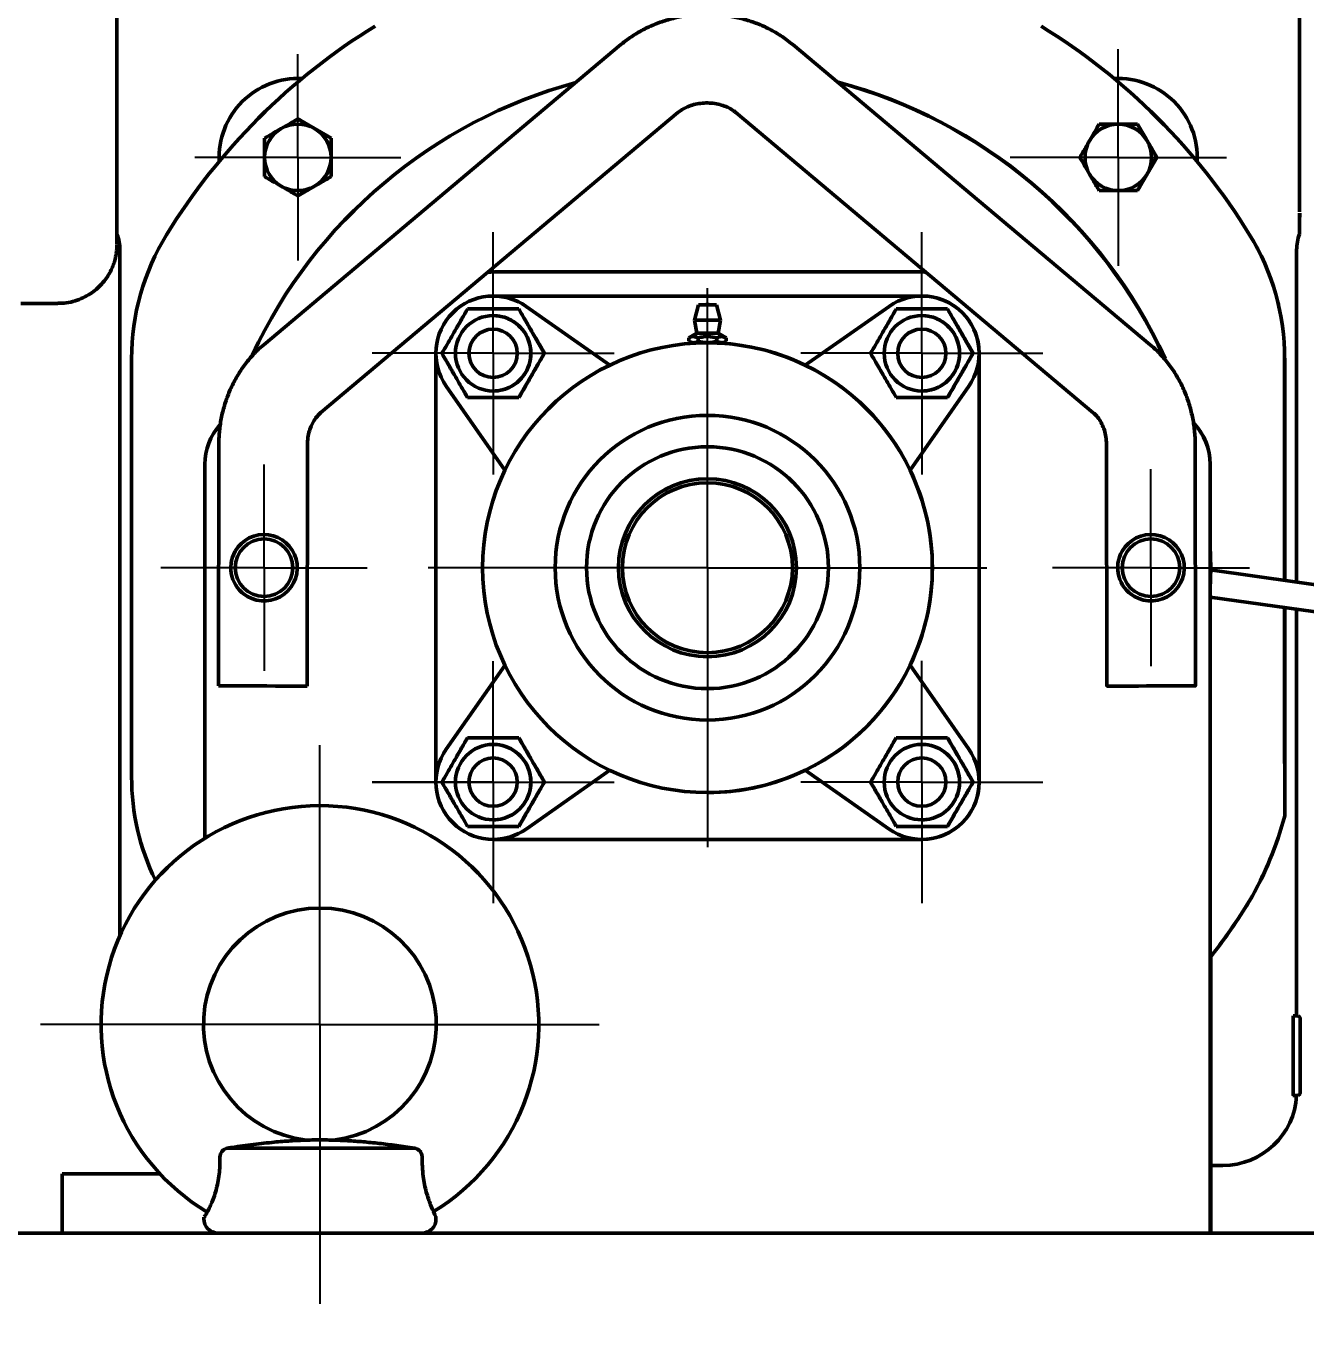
# Model space of a CAD drawing. Header units: millimetres. Extents: x 32504 to 36677, y 41990 to 42879.
# Drawn here: x 32749.3 to 32804.3, y 42713.4 to 42769.5 of the extents above; entities that cross this region are included whole.
import ezdxf

# ---------------------------------------------------------------- set-up
doc = ezdxf.new("R2010")
doc.units = ezdxf.units.MM
doc.linetypes.add('AM_ISO08W050', pattern=[18, 12, -1.5, 3, -1.5])
doc.linetypes.add('AM_ISO08W050x2', pattern=[9, 6, -0.75, 1.5, -0.75])
doc.layers.add('Duong_tam', color=4, linetype='AM_ISO08W050', lineweight=25)
doc.layers.add('Net_dam', color=7, linetype='Continuous', lineweight=50)
doc.styles.add('TCVN', font='tcvn7284-2003i.ttf')
doc.dimstyles.new('TCVN$0', dxfattribs={"dimtxt": 3.5, "dimasz": 3.5, "dimexe": 1, "dimexo": 1, "dimgap": 1.3, "dimtad": 1, "dimdsep": 46, "dimtxsty": 'TCVN', "dimcen": 0, "dimclrd": 3, "dimclre": 3, "dimclrt": 2, "dimadec": 0, "dimazin": 2, "dimtp": 0.1, "dimtm": 0.1, "dimtfac": 0.71, "dimtmove": 0, "dimatfit": 3, "dimfxl": 1, "dimtfill": 1, "dimlwd": 25, "dimlwe": 25, "dimarcsym": 1})

# ---------------------------------------------------------------- blocks, each defined once
blk = doc.blocks.new('*D38')
at = {"layer": 'Defpoints', "color": 0, "transparency": 16777216}
for p in [(32734.05, 42809.038), (32927.553, 42809.038), (32912.553, 42301.63)]:
    blk.add_point(p, dxfattribs=at)
at = {"layer": 'Net_dam', "color": 3, "linetype": 'ByBlock', "lineweight": 25, "transparency": 16777216}
for p, q in [((32735.05, 42809.038), (32928.553, 42809.038)), ((32927.553, 42305.13), (32927.553, 42805.538)), ((32913.553, 42301.63), (32928.553, 42301.63))]:
    blk.add_line(p, q, dxfattribs=at)
at = {"layer": 'Net_dam', "color": 3, "transparency": 16777216}
for points in [[(32926.969, 42805.538), (32928.136, 42805.538), (32927.553, 42809.038)], [(32926.969, 42305.13), (32928.136, 42305.13), (32927.553, 42301.63)]]:
    blk.add_solid(points, dxfattribs=at)
at = {"layer": 'Net_dam', "color": 2, "transparency": 16777216, "insert": (32924.503, 42555.334), "char_height": 3.5, "attachment_point": 5, "rotation": 90, "style": 'TCVN', "bg_fill": 3, "box_fill_scale": 1.1, "bg_fill_color": 256, "bg_fill_true_color": 13158600, "bg_fill_transparency": 0}
blk.add_mtext('2540', dxfattribs=at)

msp = doc.modelspace()

# ---------------------------------------------------------------- linework, layer by layer
at = {"layer": 'Duong_tam', "linetype": 'AM_ISO08W050x2'}
for p, q in [((32760.9756, 42763.826), (32760.9756, 42768.2553)), ((32796.2181, 42763.826), (32796.2181, 42768.4763)), ((32760.9756, 42763.826), (32765.4049, 42763.826)), ((32796.2181, 42763.826), (32800.8684, 42763.826)), ((32769.3642, 42755.4122), (32769.3642, 42760.6128)), ((32787.7808, 42755.4122), (32787.7808, 42760.6112)), ((32769.3642, 42755.4122), (32774.5648, 42755.4122)), ((32787.7808, 42755.4122), (32792.9798, 42755.4122)), ((32759.5223, 42746.2047), (32759.5223, 42750.6322)), ((32797.6222, 42746.2047), (32797.6222, 42750.4392)), ((32759.5223, 42746.2047), (32763.9498, 42746.2047)), ((32797.6222, 42746.2047), (32801.8567, 42746.2047)), ((32769.3642, 42736.9972), (32769.3642, 42742.1978)), ((32787.7781, 42736.9972), (32787.7781, 42742.1995)), ((32764.1636, 42736.9972), (32774.5648, 42736.9972)), ((32769.3642, 42736.9972), (32774.5648, 42736.9972)), ((32787.7781, 42736.9972), (32792.9804, 42736.9972))]:
    msp.add_line(p, q, dxfattribs=at)
at = {"layer": 'Duong_tam'}
for p, q in [((32778.5701, 42746.2047), (32778.5701, 42758.8634)), ((32778.5701, 42746.2047), (32791.2288, 42746.2047)), ((32761.9238, 42726.5871), (32761.9238, 42738.9871)), ((32761.9238, 42726.5871), (32761.9238, 42738.9871)), ((32761.9238, 42726.5871), (32774.3238, 42726.5871))]:
    msp.add_line(p, q, dxfattribs=at)
at = {"layer": 'Net_dam'}
for p, q in [((32753.2009, 42784.3277), (32753.2009, 42763.8114)), ((32804.0009, 42763.8114), (32804.0009, 42784.3277)), ((32804.001, 42764.0343), (32804.001, 42781.7152)), ((32792.8993, 42769.4645), (32792.9003, 42769.4645)), ((32774.852, 42768.6674), (32759.5088, 42755.7805)), ((32797.5928, 42755.7807), (32782.2411, 42768.6677)), ((32760.9761, 42765.4757), (32760.9757, 42765.4757)), ((32760.9761, 42765.4757), (32762.4049, 42764.6509)), ((32761.9593, 42752.863), (32777.3024, 42765.7499)), ((32779.7915, 42765.7496), (32795.1432, 42752.8626)), ((32797.0435, 42765.2547), (32797.8684, 42763.826)), ((32762.4049, 42764.6509), (32762.4044, 42764.6509)), ((32762.4049, 42764.6509), (32762.4049, 42763.0011)), ((32797.8684, 42763.826), (32797.0435, 42762.3972)), ((32797.8684, 42763.826), (32797.8679, 42763.826)), ((32762.4049, 42763.0011), (32760.9761, 42762.1762)), ((32762.4049, 42763.0011), (32762.4044, 42763.0011)), ((32760.9761, 42762.1762), (32760.9757, 42762.1762)), ((32804.0014, 42762.1797), (32804.0014, 42762.2087)), ((32801.8583, 42760.5066), (32801.8573, 42760.5066)), ((32753.2065, 42760.1013), (32753.2062, 42760.0966)), ((32753.3333, 42730.4033), (32753.3333, 42759.8515)), ((32803.8793, 42759.8515), (32803.8793, 42745.5895)), ((32769.4236, 42758.9047), (32787.7262, 42758.9047)), ((32787.7262, 42758.9047), (32787.7272, 42758.9047)), ((32749.0788, 42757.5553), (32750.6663, 42757.5553)), ((32769.3661, 42757.8728), (32769.3658, 42757.8728)), ((32769.3661, 42757.8728), (32787.7808, 42757.8728)), ((32770.7772, 42757.4278), (32774.3799, 42754.9052)), ((32770.7775, 42757.4278), (32770.7772, 42757.4278)), ((32770.7775, 42757.4278), (32774.3801, 42754.9053)), ((32778.0124, 42756.8392), (32778.186, 42757.4872)), ((32778.186, 42757.4872), (32778.9588, 42757.4872)), ((32779.1324, 42756.8392), (32778.9588, 42757.4872)), ((32782.7659, 42754.9046), (32786.3695, 42757.4278)), ((32787.7811, 42757.8728), (32787.7808, 42757.8728)), ((32787.7824, 42757.8728), (32787.7811, 42757.8728)), ((32803.0817, 42757.5612), (32803.0998, 42757.522)), ((32769.3646, 42757.0315), (32769.3642, 42757.0315)), ((32778.0124, 42756.8392), (32779.1324, 42756.8392)), ((32778.0124, 42756.8392), (32778.1124, 42756.2722)), ((32779.0324, 42756.2722), (32779.1324, 42756.8392)), ((32787.7796, 42757.0315), (32787.7792, 42757.0315)), ((32778.1124, 42756.2722), (32777.7641, 42756.0711)), ((32778.1124, 42756.2722), (32779.0324, 42756.2722)), ((32779.3807, 42756.0711), (32779.0324, 42756.2722)), ((32777.7641, 42756.0711), (32777.7641, 42755.9297)), ((32777.7641, 42755.9297), (32777.8724, 42755.8672)), ((32777.8724, 42755.8672), (32777.966, 42755.8672)), ((32777.966, 42755.8672), (32778.572, 42755.8672)), ((32777.9724, 42755.8672), (32777.9724, 42755.8435)), ((32778.1679, 42756.0711), (32778.1679, 42755.9297)), ((32778.5714, 42755.8621), (32778.5721, 42755.8621)), ((32778.572, 42755.8672), (32779.1784, 42755.8672)), ((32778.5727, 42755.8621), (32778.5736, 42755.8621)), ((32778.9762, 42756.0711), (32778.9762, 42755.9297)), ((32779.1724, 42755.8411), (32779.1724, 42755.8672)), ((32779.1784, 42755.8672), (32779.2724, 42755.8672)), ((32779.2724, 42755.8672), (32779.3807, 42755.9297)), ((32779.3807, 42756.0711), (32779.3807, 42755.9297)), ((32753.8325, 42737.2245), (32753.8325, 42755.185)), ((32766.9055, 42737.0363), (32766.9055, 42755.3731)), ((32771.5654, 42755.4122), (32771.5648, 42755.4122)), ((32789.9804, 42755.4122), (32789.9798, 42755.4122)), ((32790.243, 42755.4122), (32790.2418, 42755.4122)), ((32790.2418, 42755.4122), (32790.2418, 42736.9972)), ((32790.243, 42755.4122), (32790.243, 42736.9972)), ((32803.3625, 42755.185), (32803.3625, 42745.6626)), ((32803.3625, 42755.185), (32803.3634, 42755.185)), ((32803.3634, 42754.9159), (32803.3634, 42755.185)), ((32803.3649, 42755.2047), (32803.3649, 42745.6623)), ((32769.3632, 42754.1422), (32769.3642, 42754.1422)), ((32769.8723, 42750.399), (32767.3502, 42754.0009)), ((32769.3642, 42753.793), (32769.3646, 42753.793)), ((32770.1739, 42754.0099), (32770.1742, 42754.0099)), ((32789.7964, 42754.0009), (32787.2732, 42750.3973)), ((32789.7968, 42754.0009), (32787.2735, 42750.3973)), ((32787.7792, 42753.793), (32787.7796, 42753.793)), ((32788.5889, 42754.0099), (32788.5892, 42754.0099)), ((32789.7968, 42754.0009), (32789.7964, 42754.0009)), ((32757.582, 42751.5191), (32757.5661, 42741.1277)), ((32761.3761, 42741.1219), (32761.3919, 42751.5132)), ((32795.7108, 42751.5132), (32795.7266, 42741.1218)), ((32799.5366, 42741.1276), (32799.5208, 42751.519)), ((32756.9849, 42734.585), (32756.9849, 42750.6497)), ((32787.2732, 42750.3973), (32787.2735, 42750.3973)), ((32800.1649, 42750.6497), (32800.1659, 42750.6497)), ((32800.1649, 42750.6497), (32800.1649, 42717.6297)), ((32800.1659, 42721.4397), (32800.1659, 42750.6497)), ((32778.5704, 42749.856), (32778.5701, 42749.856)), ((32759.5229, 42747.6322), (32759.5223, 42747.6322)), ((32797.6229, 42747.6322), (32797.6223, 42747.6322)), ((32800.1659, 42747.1405), (32800.1861, 42746.2047)), ((32800.1659, 42747.1252), (32800.1855, 42746.2047)), ((32800.1659, 42746.5409), (32800.1674, 42746.4177)), ((32800.1659, 42746.4959), (32800.1668, 42746.4177)), ((32800.1668, 42746.4177), (32800.1659, 42745.9136)), ((32800.1674, 42746.4177), (32800.1659, 42745.8685)), ((32800.1861, 42746.2047), (32800.1659, 42745.269)), ((32800.1855, 42746.2047), (32800.1659, 42745.2842)), ((32800.1668, 42746.4177), (32800.1674, 42746.4177)), ((32800.1855, 42746.2047), (32800.1861, 42746.2047)), ((32800.1649, 42746.1148), (32863.3805, 42737.1757)), ((32759.5223, 42744.7772), (32759.5229, 42744.7772)), ((32797.6223, 42744.7772), (32797.6229, 42744.7772)), ((32800.1659, 42744.6405), (32800.1649, 42744.6375)), ((32800.1659, 42744.9459), (32860.356, 42736.4653)), ((32803.3625, 42744.4955), (32803.3625, 42737.793)), ((32803.3649, 42744.4951), (32803.3649, 42735.5478)), ((32803.8793, 42744.4226), (32803.8793, 42733.3915)), ((32767.3502, 42738.4086), (32769.8723, 42742.0105)), ((32787.2735, 42742.0121), (32787.2732, 42742.0121)), ((32787.2732, 42742.0121), (32789.7964, 42738.4086)), ((32787.2735, 42742.0121), (32789.7968, 42738.4086)), ((32778.5719, 42741.0098), (32778.5703, 42741.0098)), ((32769.3646, 42738.6165), (32769.3642, 42738.6165)), ((32769.3646, 42738.6165), (32769.3642, 42738.6165)), ((32787.7796, 42738.6165), (32787.7792, 42738.6165)), ((32789.7968, 42738.4086), (32789.7964, 42738.4086)), ((32774.3799, 42737.5043), (32770.7772, 42734.9816)), ((32774.3799, 42737.5043), (32770.7772, 42734.9816)), ((32774.3801, 42737.5042), (32770.7775, 42734.9816)), ((32774.3801, 42737.5042), (32770.7775, 42734.9816)), ((32786.3695, 42734.9816), (32782.7659, 42737.5048)), ((32803.3634, 42737.2245), (32803.3625, 42737.2245)), ((32771.5654, 42736.9972), (32771.5648, 42736.9972)), ((32771.5654, 42736.9972), (32771.5648, 42736.9972)), ((32789.9804, 42736.9972), (32789.9798, 42736.9972)), ((32790.243, 42736.9972), (32790.2418, 42736.9972)), ((32778.5714, 42736.5473), (32778.5736, 42736.5473)), ((32770.1739, 42735.5949), (32770.1742, 42735.5949)), ((32770.1739, 42735.5949), (32770.1742, 42735.5949)), ((32788.5889, 42735.5949), (32788.5892, 42735.5949)), ((32769.3642, 42735.378), (32769.3646, 42735.378)), ((32769.3642, 42735.378), (32769.3646, 42735.378)), ((32770.7775, 42734.9816), (32770.7772, 42734.9816)), ((32770.7775, 42734.9816), (32770.7772, 42734.9816)), ((32787.7792, 42735.378), (32787.7796, 42735.378)), ((32756.9849, 42734.585), (32756.9849, 42734.585)), ((32769.3658, 42734.5366), (32769.3661, 42734.5366)), ((32769.3658, 42734.5366), (32769.3661, 42734.5366)), ((32787.7808, 42734.5366), (32769.3661, 42734.5366)), ((32787.7808, 42734.5366), (32787.7811, 42734.5366)), ((32787.7824, 42734.5366), (32787.7811, 42734.5366)), ((32803.8793, 42733.3915), (32803.8793, 42726.9616)), ((32801.8573, 42731.9028), (32801.8583, 42731.9028)), ((32800.1875, 42729.4884), (32800.1875, 42721.4397)), ((32800.1875, 42729.4884), (32800.1884, 42729.4884)), ((32800.1884, 42717.6297), (32800.1884, 42729.4884)), ((32803.7319, 42726.9591), (32803.7281, 42726.9628)), ((32803.9482, 42726.9628), (32803.7319, 42726.9591)), ((32804.0276, 42726.8848), (32803.9482, 42726.9628)), ((32803.7125, 42723.5369), (32803.7281, 42723.5366)), ((32803.7281, 42723.5366), (32803.7319, 42723.5404)), ((32803.7319, 42723.5404), (32803.9482, 42723.5366)), ((32803.9482, 42723.5366), (32804.0276, 42723.6146)), ((32757.9635, 42721.2822), (32765.9765, 42721.2822)), ((32800.1659, 42721.4397), (32800.1665, 42720.1697)), ((32800.1875, 42721.4397), (32800.1659, 42721.4397)), ((32800.1875, 42721.4397), (32800.1868, 42720.1697)), ((32800.7086, 42720.5355), (32800.1884, 42720.5355)), ((32755.0552, 42720.1697), (32750.8463, 42720.1696)), ((32755.0552, 42720.1697), (32750.8463, 42720.1696)), ((32750.8463, 42720.1696), (32750.8463, 42717.6296)), ((32750.8463, 42720.1696), (32750.8463, 42717.6296)), ((32800.1868, 42720.1697), (32800.1665, 42720.1697)), ((32756.941, 42718.3184), (32756.9391, 42718.2447)), ((32766.9084, 42718.2447), (32766.9065, 42718.3211)), ((32731.5527, 42717.6297), (32893.5527, 42717.6297))]:
    msp.add_line(p, q, dxfattribs=at)
at = {"layer": 'Net_dam', "flags": 128}
for points in [[(32769.1326, 42758.888), (32769.2574, 42758.8993), (32769.4236, 42758.9047)], [(32787.7262, 42758.9047), (32787.8923, 42758.8993), (32787.9581, 42758.8941)], [(32787.958, 42758.8942), (32787.8933, 42758.8993), (32787.7272, 42758.9047)], [(32757.5661, 42741.1277), (32757.5739, 42741.1277), (32757.6439, 42741.1276), (32757.7842, 42741.1274), (32757.9892, 42741.1271), (32758.2513, 42741.1267), (32758.5602, 42741.1262), (32758.9041, 42741.1257), (32759.2698, 42741.1251), (32759.6432, 42741.1245), (32760.01, 42741.124), (32760.3561, 42741.1234), (32760.6682, 42741.123), (32760.9343, 42741.1226), (32761.1442, 42741.1222), (32761.2897, 42741.122), (32761.3654, 42741.1219), (32761.3761, 42741.1219)], [(32799.3057, 42741.1273), (32799.4509, 42741.1275), (32799.5262, 42741.1276), (32799.5286, 42741.1276), (32799.4582, 42741.1275), (32799.3176, 42741.1273), (32799.1122, 42741.127), (32798.8499, 42741.1266), (32798.5408, 42741.1261), (32798.1967, 42741.1256), (32797.831, 42741.125), (32797.4575, 42741.1245), (32797.0908, 42741.1239), (32796.7448, 42741.1234), (32796.4329, 42741.1229), (32796.1671, 42741.1225), (32795.9576, 42741.1222), (32795.8124, 42741.122), (32795.7371, 42741.1218), (32795.7346, 42741.1218), (32795.805, 42741.1219), (32795.9456, 42741.1222), (32796.151, 42741.1225), (32796.4133, 42741.1229), (32796.7224, 42741.1233), (32797.0665, 42741.1239), (32797.4323, 42741.1244), (32797.8057, 42741.125), (32798.1724, 42741.1255), (32798.5184, 42741.1261), (32798.8303, 42741.1265), (32799.0961, 42741.127), (32799.3057, 42741.1273)], [(32803.7281, 42726.9628), (32803.7279, 42726.9268), (32803.7277, 42726.8202), (32803.7276, 42726.6475), (32803.7274, 42726.416), (32803.7273, 42726.1355), (32803.7272, 42725.8176), (32803.7272, 42725.4759), (32803.7272, 42725.1247), (32803.7272, 42724.7787), (32803.7273, 42724.4525), (32803.7274, 42724.1599), (32803.7275, 42723.9132), (32803.7277, 42723.7226), (32803.7278, 42723.5963), (32803.728, 42723.5396), (32803.7281, 42723.5366)], [(32803.7315, 42726.73), (32803.7313, 42726.5138), (32803.7312, 42726.2393), (32803.7311, 42725.9194), (32803.731, 42725.5686), (32803.731, 42725.2032), (32803.731, 42724.8399), (32803.7311, 42724.4955), (32803.7312, 42724.1857), (32803.7313, 42723.9249), (32803.7315, 42723.7251), (32803.7317, 42723.5953), (32803.7319, 42723.5417), (32803.7319, 42723.5404)], [(32804.0271, 42726.6658), (32804.0273, 42726.8048), (32804.0275, 42726.8759), (32804.0277, 42726.8759), (32804.0278, 42726.8048), (32804.028, 42726.6658), (32804.0281, 42726.4649), (32804.0283, 42726.2108), (32804.0283, 42725.9148), (32804.0284, 42725.5897), (32804.0284, 42725.2497), (32804.0284, 42724.9098), (32804.0283, 42724.5847), (32804.0283, 42724.2886), (32804.0281, 42724.0346), (32804.028, 42723.8337), (32804.0278, 42723.6946), (32804.0277, 42723.6236), (32804.0275, 42723.6236), (32804.0273, 42723.6946), (32804.0271, 42723.8337), (32804.027, 42724.0346), (32804.0269, 42724.2886), (32804.0268, 42724.5847), (32804.0267, 42724.9098), (32804.0267, 42725.2497), (32804.0267, 42725.5897), (32804.0268, 42725.9148), (32804.0269, 42726.2108), (32804.027, 42726.4649), (32804.0271, 42726.6658)]]:
    msp.add_lwpolyline(points, dxfattribs=at)
at = {"layer": 'Net_dam'}
for centre, radius in [((32769.3642, 42755.4122), 1.6192), ((32787.7792, 42755.4122), 1.6192), ((32769.3631, 42755.4122), 1.0373), ((32787.7781, 42755.4122), 1.0373), ((32778.5714, 42746.2047), 9.6574), ((32778.5714, 42746.2047), 6.5432), ((32778.5703, 42746.2047), 5.1949), ((32778.5703, 42746.2047), 3.8229), ((32778.5701, 42746.2047), 3.6512), ((32759.5222, 42746.2047), 1.2344), ((32797.6222, 42746.2047), 1.2344), ((32769.3642, 42736.9972), 1.6192), ((32769.3642, 42736.9972), 1.6192), ((32787.7792, 42736.9972), 1.6192), ((32769.3631, 42736.9972), 1.0373), ((32769.3631, 42736.9972), 1.0373), ((32787.7781, 42736.9972), 1.0373)]:
    msp.add_circle(centre, radius, dxfattribs=at)
for centre, radius, start, end in [((32778.5975, 42746.2047), 27.305, 121.58634, 148.41367), ((32778.5975, 42746.2047), 27.305, 31.58633, 58.41366), ((32778.5984, 42746.2047), 27.305, 31.58633, 58.41366), ((32760.9795, 42763.826), 3.3862, 87.12045, 182.86892), ((32778.5778, 42746.2047), 21.59, 105.21383, 154.94184), ((32778.5961, 42746.2047), 21.59, 24.58202, 75.10727), ((32778.5955, 42746.2047), 21.59, 24.58602, 75.10464), ((32778.5785, 42746.2047), 21.59, 24.70538, 75.03616), ((32778.5778, 42746.2047), 21.59, 24.7095, 75.03352), ((32796.222, 42763.826), 3.3862, 357.02421, 92.96834), ((32760.9756, 42763.826), 1.4287, 60, 120), ((32796.2181, 42763.826), 1.4287, 90, 150.00001), ((32796.2181, 42763.826), 1.4287, 29.99999, 90), ((32760.9756, 42763.826), 1.4288, 120.00001, 180), ((32760.9756, 42763.826), 1.4288, 360, 59.99999), ((32796.2181, 42763.826), 1.4288, 150, 210), ((32796.2181, 42763.826), 1.4288, 330, 30), ((32760.9756, 42763.826), 1.4288, 180, 239.99999), ((32760.9756, 42763.826), 1.4288, 300.00001, 0), ((32796.2181, 42763.826), 1.4287, 209.99999, 270), ((32796.2181, 42763.826), 1.4287, 270, 330.00001), ((32760.9756, 42763.826), 1.4287, 240, 300), ((32962.8702, 42761.0718), 209.6662, 179.964239, 180.26649), ((32692.8654, 42760.4989), 60.3424, 359.622467, 0.031135), ((32763.9925, 42755.185), 10.16, 148.41367, 180), ((32793.2025, 42755.185), 10.16, 360, 31.58633), ((32793.2034, 42755.185), 10.16, 360, 31.58633), ((32769.3658, 42755.4122), 2.4606, 55, 215), ((32769.3661, 42755.4122), 2.4606, 55, 90), ((32778.5724, 42757.4088), 0.112, 90, 135.573), ((32778.5724, 42757.4088), 0.112, 44.427, 90), ((32787.7808, 42755.4122), 2.4606, 325, 125), ((32787.7824, 42755.4122), 2.4606, 360, 90), ((32769.3646, 42755.4122), 1.6193, 300, 89.99999), ((32787.7796, 42755.4122), 1.6193, 300, 89.99999), ((32778.5736, 42746.2047), 9.6574, 64.27001, 90), ((32787.7811, 42755.4122), 2.4606, 325, 0), ((32778.5733, 42746.2047), 9.6574, 25.72998, 64.27001), ((32769.3646, 42755.4122), 1.6192, 270, 300), ((32787.7796, 42755.4122), 1.6192, 270, 300), ((32759.5249, 42750.6497), 2.54, 138.2301, 180), ((32797.6249, 42750.6497), 2.54, 360, 43.6663), ((32797.6259, 42750.6497), 2.54, 360, 43.37178), ((32778.5719, 42746.2047), 5.1949, 270.00001, 89.99999), ((32778.5736, 42746.2047), 9.6574, 334.27002, 25.72998), ((32778.5704, 42746.2047), 3.6513, 270.00001, 89.99999), ((32759.5223, 42746.2047), 1.4275, 240, 150), ((32797.6223, 42746.2047), 1.4275, 240, 150), ((32759.5223, 42746.2047), 1.4275, 150, 239.99999), ((32797.6223, 42746.2047), 1.4275, 150, 239.99999), ((32778.5733, 42746.2047), 9.6574, 295.72999, 334.27002), ((32769.3658, 42736.9972), 2.4606, 145, 305), ((32769.3658, 42736.9972), 2.4606, 145, 305), ((32769.3646, 42736.9972), 1.6193, 300, 89.99999), ((32769.3646, 42736.9972), 1.6193, 300, 89.99999), ((32787.7808, 42736.9972), 2.4606, 235, 35), ((32787.7796, 42736.9972), 1.6193, 300, 89.99999), ((32787.7811, 42736.9972), 2.4606, 360, 35), ((32763.9925, 42737.2245), 10.16, 180, 205.92276), ((32763.9925, 42737.2245), 10.16, 180, 205.92276), ((32778.5736, 42746.2047), 9.6574, 270, 295.72999), ((32793.2025, 42737.2245), 10.16, 0, 2.39706956345052e-07), ((32787.7824, 42736.9972), 2.4606, 270, 0), ((32761.9238, 42726.5871), 9.4, 301.24526, 238.99935), ((32769.3646, 42736.9972), 1.6192, 270, 300), ((32769.3646, 42736.9972), 1.6192, 270, 300), ((32787.7796, 42736.9972), 1.6192, 270, 300), ((32788.8196, 42739.4262), 15.0535, 330.01461, 345.06966), ((32769.3661, 42736.9972), 2.4606, 270, 305), ((32769.3661, 42736.9972), 2.4606, 270, 305), ((32793.2025, 42737.2245), 10.16, 328.41367, 338.06451), ((32778.5975, 42746.2047), 27.305, 322.25076, 328.41367), ((32778.5984, 42746.2047), 27.305, 322.25076, 328.41367), ((32761.9238, 42726.5871), 5, 276.75655, 263.24061), ((32844.6117, 42726.7659), 40.8803, 179.72933, 180.0503), ((32757.5389, 42718.2297), 0.6, 178.5679, 270), ((32766.3086, 42718.2297), 0.6, 270, 1.4321)]:
    msp.add_arc(centre, radius, start, end, dxfattribs=at)
for centre, major_axis, ratio, start_param, end_param in [((32753.1888, 42761.6268), (-0.0132, 2.6941), 0.0049296, 4.5542505, 4.6944011), ((32803.9888, 42761.6268), (-0.0132, 2.6941), 0.0049296, 4.2952896, 4.6402936), ((32804.0238, 42761.6268), (0.0132, 2.6941), 0.0049296, 1.6428918, 1.9878958), ((32753.1888, 42761.6268), (-0.0132, 2.6941), 0.0049296, 4.2952896, 4.5542505), ((32751.4257, 42759.8462), (1.3507, 1.3508), 0.9972647, 5.4991324, 5.8660859), ((32805.7869, 42759.8462), (-1.3507, 1.3508), 0.9972647, 0.4170994, 0.7840529), ((32800.6999, 42723.7148), (-2.2512, 2.2513), 0.9972647, 2.3575883, 3.8726995)]:
    msp.add_ellipse(centre, major_axis=major_axis, ratio=ratio, start_param=start_param, end_param=end_param, dxfattribs=at)
for points, knots in [([(32782.2411, 42768.6677), (32782.1477, 42768.7429), (32781.9087, 42768.9353), (32781.4891, 42769.2054), (32780.9808, 42769.4665), (32780.4423, 42769.6764), (32779.8804, 42769.8334), (32779.3015, 42769.935), (32778.7124, 42769.9799), (32778.1201, 42769.9672), (32777.5316, 42769.8967), (32776.9541, 42769.7688), (32776.3945, 42769.5846), (32775.8597, 42769.3457), (32775.3682, 42769.0608), (32775.04, 42768.8234), (32774.8774, 42768.6885), (32774.852, 42768.6674)], [0, 0, 0, 0, 0.0458767, 0.1174086, 0.1891948, 0.2613596, 0.3338333, 0.4065543, 0.4794733, 0.5525531, 0.6257627, 0.6990662, 0.7724242, 0.8457795, 0.9190522, 0.9873206, 1, 1, 1, 1]), ([(32777.3024, 42765.7499), (32777.3275, 42765.7702), (32777.4117, 42765.8379), (32777.5874, 42765.9458), (32777.8427, 42766.0547), (32778.1267, 42766.1298), (32778.4272, 42766.1663), (32778.7321, 42766.1617), (32779.0286, 42766.1168), (32779.3044, 42766.0351), (32779.5482, 42765.9228), (32779.7031, 42765.8217), (32779.7757, 42765.7625), (32779.7915, 42765.7496)], [0, 0, 0, 0, 0.0451823, 0.1511793, 0.2551852, 0.3579528, 0.4601958, 0.5622022, 0.6640923, 0.7659834, 0.8681782, 0.971312, 1, 1, 1, 1]), ([(32760.2612, 42765.0633), (32760.3908, 42765.1381), (32760.6329, 42765.2779), (32760.8669, 42765.413), (32760.9757, 42765.4757)], [0, 0, 0, 0, 0.5352511, 1, 1, 1, 1]), ([(32760.9757, 42765.4757), (32761.1122, 42765.3969), (32761.3468, 42765.2614), (32761.5888, 42765.1217), (32761.69, 42765.0633)], [0, 0, 0, 0, 0.58195238, 1, 1, 1, 1]), ([(32794.9808, 42764.5403), (32795.0556, 42764.6699), (32795.1953, 42764.912), (32795.3305, 42765.146), (32795.3933, 42765.2547)], [0, 0, 0, 0, 0.5352511, 1, 1, 1, 1]), ([(32795.3933, 42765.2547), (32795.5509, 42765.2547), (32795.8218, 42765.2547), (32796.1013, 42765.2547), (32796.2181, 42765.2547)], [0, 0, 0, 0, 0.5819524, 1, 1, 1, 1]), ([(32796.2181, 42765.2547), (32796.3677, 42765.2547), (32796.6472, 42765.2547), (32796.9175, 42765.2547), (32797.043, 42765.2547)], [0, 0, 0, 0, 0.5352511, 1, 1, 1, 1]), ([(32797.043, 42765.2547), (32797.1219, 42765.1182), (32797.2573, 42764.8835), (32797.397, 42764.6415), (32797.4554, 42764.5403)], [0, 0, 0, 0, 0.5819524, 1, 1, 1, 1]), ([(32759.5469, 42764.6509), (32759.6834, 42764.7297), (32759.918, 42764.8652), (32760.16, 42765.0049), (32760.2612, 42765.0633)], [0, 0, 0, 0, 0.5819524, 1, 1, 1, 1]), ([(32761.69, 42765.0633), (32761.8195, 42764.9885), (32762.0616, 42764.8487), (32762.2956, 42764.7136), (32762.4044, 42764.6509)], [0, 0, 0, 0, 0.5352511, 1, 1, 1, 1]), ([(32759.5468, 42763.826), (32759.5468, 42763.9756), (32759.5469, 42764.2551), (32759.5469, 42764.5253), (32759.5469, 42764.6509)], [0, 0, 0, 0, 0.5352511, 1, 1, 1, 1]), ([(32762.4044, 42764.6509), (32762.4044, 42764.4932), (32762.4044, 42764.2223), (32762.4043, 42763.9428), (32762.4043, 42763.826)], [0, 0, 0, 0, 0.5819524, 1, 1, 1, 1]), ([(32794.5684, 42763.826), (32794.6472, 42763.9625), (32794.7826, 42764.1971), (32794.9223, 42764.4392), (32794.9808, 42764.5403)], [0, 0, 0, 0, 0.5819524, 1, 1, 1, 1]), ([(32797.4554, 42764.5403), (32797.5302, 42764.4108), (32797.67, 42764.1687), (32797.8051, 42763.9347), (32797.8679, 42763.826)], [0, 0, 0, 0, 0.5352511, 1, 1, 1, 1]), ([(32753.2009, 42763.8114), (32753.2009, 42763.6148), (32753.2009, 42763.2214), (32753.201, 42762.8924), (32753.2011, 42762.7279)], [0, 0, 0, 0, 0.4997315, 1, 1, 1, 1]), ([(32759.5469, 42763.0011), (32759.5469, 42763.1587), (32759.5469, 42763.4297), (32759.5468, 42763.7091), (32759.5468, 42763.826)], [0, 0, 0, 0, 0.5819524, 1, 1, 1, 1]), ([(32762.4043, 42763.826), (32762.4043, 42763.6764), (32762.4044, 42763.3968), (32762.4044, 42763.1267), (32762.4044, 42763.0011)], [0, 0, 0, 0, 0.5352511, 1, 1, 1, 1]), ([(32794.9808, 42763.1116), (32794.906, 42763.2412), (32794.7662, 42763.4832), (32794.6311, 42763.7172), (32794.5684, 42763.826)], [0, 0, 0, 0, 0.5352511, 1, 1, 1, 1]), ([(32797.8679, 42763.826), (32797.7891, 42763.6894), (32797.6536, 42763.4548), (32797.5138, 42763.2128), (32797.4554, 42763.1116)], [0, 0, 0, 0, 0.58195238, 1, 1, 1, 1]), ([(32804.0011, 42762.7279), (32804.001, 42762.8925), (32804.0009, 42763.2215), (32804.0009, 42763.6149), (32804.0009, 42763.8114)], [0, 0, 0, 0, 0.5005319, 1, 1, 1, 1]), ([(32804.0014, 42762.1797), (32804.0014, 42762.3072), (32804.0013, 42762.5625), (32804.0011, 42763.0235), (32804.0011, 42763.518), (32804.0011, 42763.862), (32804.001, 42764.0343)], [0, 0, 0, 0, 0.2498036, 0.4999743, 0.7495635, 1, 1, 1, 1]), ([(32760.2612, 42762.5886), (32760.1317, 42762.6634), (32759.8896, 42762.8032), (32759.6556, 42762.9383), (32759.5469, 42763.0011)], [0, 0, 0, 0, 0.5352511, 1, 1, 1, 1]), ([(32762.4044, 42763.0011), (32762.2678, 42762.9222), (32762.0332, 42762.7868), (32761.7911, 42762.647), (32761.69, 42762.5886)], [0, 0, 0, 0, 0.5819524, 1, 1, 1, 1]), ([(32795.3933, 42762.3972), (32795.3144, 42762.5338), (32795.1789, 42762.7684), (32795.0392, 42763.0104), (32794.9808, 42763.1116)], [0, 0, 0, 0, 0.5819524, 1, 1, 1, 1]), ([(32797.4554, 42763.1116), (32797.3806, 42762.982), (32797.2409, 42762.74), (32797.1058, 42762.506), (32797.043, 42762.3972)], [0, 0, 0, 0, 0.5352511, 1, 1, 1, 1]), ([(32753.2011, 42762.7279), (32753.2011, 42762.625), (32753.2012, 42762.4189), (32753.2014, 42762.2788), (32753.2014, 42762.2087)], [0, 0, 0, 0, 0.4993747, 1, 1, 1, 1]), ([(32760.9757, 42762.1762), (32760.8391, 42762.255), (32760.6044, 42762.3905), (32760.3624, 42762.5302), (32760.2612, 42762.5886)], [0, 0, 0, 0, 0.5819524, 1, 1, 1, 1]), ([(32761.69, 42762.5886), (32761.5604, 42762.5138), (32761.3183, 42762.3741), (32761.0844, 42762.239), (32760.9757, 42762.1762)], [0, 0, 0, 0, 0.5352511, 1, 1, 1, 1]), ([(32804.0014, 42762.2087), (32804.0014, 42762.2798), (32804.0012, 42762.4198), (32804.0011, 42762.6262), (32804.0011, 42762.7279)], [0, 0, 0, 0, 0.5076326, 1, 1, 1, 1]), ([(32753.2014, 42762.2087), (32753.2015, 42762.1346), (32753.2016, 42761.9893), (32753.2019, 42761.7988), (32753.2021, 42761.6519), (32753.2022, 42761.6059), (32753.2023, 42761.5842)], [0, 0, 0, 0, 0.2687222, 0.5265621, 0.7768084, 1, 1, 1, 1]), ([(32796.2181, 42762.3972), (32796.0685, 42762.3972), (32795.789, 42762.3972), (32795.5188, 42762.3972), (32795.3933, 42762.3972)], [0, 0, 0, 0, 0.5352511, 1, 1, 1, 1]), ([(32797.043, 42762.3972), (32796.8854, 42762.3972), (32796.6144, 42762.3972), (32796.3349, 42762.3972), (32796.2181, 42762.3972)], [0, 0, 0, 0, 0.5819524, 1, 1, 1, 1]), ([(32804.0014, 42762.1797), (32804.0015, 42762.0681), (32804.0016, 42761.8449), (32804.0019, 42761.6086), (32804.002, 42761.5249), (32804.0021, 42761.4835)], [0, 0, 0, 0, 0.3351256, 0.6706706, 1, 1, 1, 1]), ([(32753.2023, 42761.5842), (32753.2023, 42761.5831), (32753.2023, 42761.5812), (32753.2023, 42761.5793), (32753.2023, 42761.5784)], [0, 0, 0, 0, 0.5600009, 1, 1, 1, 1]), ([(32750.6662, 42757.5627), (32750.7552, 42757.5625), (32750.9736, 42757.5619), (32751.3107, 42757.6301), (32751.6628, 42757.7492), (32751.9795, 42757.912), (32752.2585, 42758.107), (32752.4983, 42758.3264), (32752.6985, 42758.5618), (32752.8601, 42758.8047), (32752.9849, 42759.0471), (32753.076, 42759.2805), (32753.1377, 42759.4964), (32753.1749, 42759.6847), (32753.1936, 42759.8317), (32753.2016, 42759.935), (32753.2043, 42759.9925), (32753.2054, 42760.0241), (32753.206, 42760.0487), (32753.2061, 42760.0579), (32753.2062, 42760.0638)], [0, 0, 0, 0, 0.0644175, 0.1581889, 0.2477279, 0.3334462, 0.4155153, 0.4939364, 0.568565, 0.6391103, 0.7051166, 0.7659268, 0.8206196, 0.8678441, 0.9050173, 0.9287429, 0.9445063, 0.9562222, 0.9718942, 1, 1, 1, 1]), ([(32767.1654, 42755.4122), (32767.2364, 42755.5352), (32767.3633, 42755.7552), (32767.5748, 42756.1216), (32767.766, 42756.453), (32767.9384, 42756.7514), (32768.1044, 42757.0388), (32768.2082, 42757.2184), (32768.2653, 42757.3172)], [0, 0, 0, 0, 0.2203566, 0.3942128, 0.54923, 0.6761358, 0.8218771, 1, 1, 1, 1]), ([(32768.2653, 42757.3172), (32768.4072, 42757.3172), (32768.6612, 42757.3172), (32769.0842, 42757.3172), (32769.4668, 42757.3172), (32769.8114, 42757.3172), (32770.1434, 42757.3172), (32770.3509, 42757.3172), (32770.465, 42757.3172)], [0, 0, 0, 0, 0.22035663, 0.39421284, 0.54923001, 0.67613579, 0.82187714, 1, 1, 1, 1]), ([(32770.465, 42757.3172), (32770.5359, 42757.1942), (32770.6629, 42756.9742), (32770.8743, 42756.6078), (32771.0656, 42756.2765), (32771.2379, 42755.9781), (32771.404, 42755.6906), (32771.5078, 42755.511), (32771.5648, 42755.4122)], [0, 0, 0, 0, 0.2203566, 0.3942128, 0.54923, 0.6761358, 0.8218771, 1, 1, 1, 1]), ([(32771.0156, 42756.3647), (32770.9159, 42756.5375), (32770.7295, 42756.8602), (32770.5493, 42757.1722), (32770.4656, 42757.3172)], [0, 0, 0, 0, 0.5352511, 1, 1, 1, 1]), ([(32785.5804, 42755.4122), (32785.6514, 42755.5352), (32785.7783, 42755.7552), (32785.9898, 42756.1216), (32786.181, 42756.453), (32786.3534, 42756.7514), (32786.5194, 42757.0388), (32786.6232, 42757.2184), (32786.6803, 42757.3172)], [0, 0, 0, 0, 0.2203566, 0.3942128, 0.54923, 0.6761358, 0.8218771, 1, 1, 1, 1]), ([(32786.6803, 42757.3172), (32786.8222, 42757.3172), (32787.0762, 42757.3172), (32787.4992, 42757.3172), (32787.8818, 42757.3172), (32788.2264, 42757.3172), (32788.5584, 42757.3172), (32788.7659, 42757.3172), (32788.88, 42757.3172)], [0, 0, 0, 0, 0.2203566, 0.3942128, 0.54923, 0.6761358, 0.8218771, 1, 1, 1, 1]), ([(32788.88, 42757.3172), (32788.9509, 42757.1942), (32789.0779, 42756.9742), (32789.2893, 42756.6078), (32789.4806, 42756.2765), (32789.6529, 42755.9781), (32789.819, 42755.6906), (32789.9228, 42755.511), (32789.9798, 42755.4122)], [0, 0, 0, 0, 0.2203566, 0.3942128, 0.54923, 0.6761358, 0.8218771, 1, 1, 1, 1]), ([(32789.4306, 42756.3647), (32789.3309, 42756.5375), (32789.1445, 42756.8602), (32788.9643, 42757.1722), (32788.8806, 42757.3172)], [0, 0, 0, 0, 0.5352511, 1, 1, 1, 1]), ([(32771.5654, 42755.4122), (32771.4604, 42755.5943), (32771.2798, 42755.9071), (32771.0935, 42756.2298), (32771.0156, 42756.3647)], [0, 0, 0, 0, 0.5819524, 1, 1, 1, 1]), ([(32789.9804, 42755.4122), (32789.8754, 42755.5943), (32789.6948, 42755.9071), (32789.5085, 42756.2298), (32789.4306, 42756.3647)], [0, 0, 0, 0, 0.5819524, 1, 1, 1, 1]), ([(32759.5088, 42755.7805), (32759.4172, 42755.7), (32759.1858, 42755.497), (32758.8496, 42755.1294), (32758.5116, 42754.6752), (32758.2209, 42754.1826), (32757.9805, 42753.6579), (32757.7933, 42753.1068), (32757.6628, 42752.5359), (32757.5932, 42752.0036), (32757.5853, 42751.6633), (32757.582, 42751.5191)], [0, 0, 0, 0, 0.0772591, 0.1950358, 0.3131805, 0.4319083, 0.551168, 0.6708932, 0.7910126, 0.9114574, 1, 1, 1, 1]), ([(32777.7641, 42756.0711), (32777.8033, 42756.0909), (32777.8768, 42756.128), (32778.0143, 42756.143), (32778.1085, 42756.099), (32778.1679, 42756.0711)], [0, 0, 0, 0, 0.2956528, 0.5552834, 1, 1, 1, 1]), ([(32777.966, 42755.8672), (32777.9294, 42755.8709), (32777.861, 42755.8778), (32777.7948, 42755.9133), (32777.7641, 42755.9297)], [0, 0, 0, 0, 0.5352511, 1, 1, 1, 1]), ([(32778.1679, 42755.9297), (32778.1293, 42755.9095), (32778.063, 42755.8749), (32777.9946, 42755.8695), (32777.966, 42755.8672)], [0, 0, 0, 0, 0.5819524, 1, 1, 1, 1]), ([(32778.1679, 42756.0711), (32778.2463, 42756.0909), (32778.3935, 42756.128), (32778.6688, 42756.143), (32778.8572, 42756.099), (32778.9762, 42756.0711)], [0, 0, 0, 0, 0.29565284, 0.55528342, 1, 1, 1, 1]), ([(32778.572, 42755.8672), (32778.4987, 42755.8709), (32778.3618, 42755.8778), (32778.2294, 42755.9133), (32778.1679, 42755.9297)], [0, 0, 0, 0, 0.5352511, 1, 1, 1, 1]), ([(32778.9762, 42755.9297), (32778.8989, 42755.9095), (32778.7662, 42755.8749), (32778.6293, 42755.8695), (32778.572, 42755.8672)], [0, 0, 0, 0, 0.5819524, 1, 1, 1, 1]), ([(32778.5721, 42755.8621), (32778.64, 42755.8616), (32778.75, 42755.8607), (32778.8923, 42755.8569), (32779.0006, 42755.8528), (32779.0852, 42755.8488), (32779.1552, 42755.8449), (32779.1658, 42755.844), (32779.1724, 42755.8435)], [0, 0, 0, 0, 0.21555603, 0.34927218, 0.49999944, 0.65084161, 0.78459613, 1, 1, 1, 1]), ([(32778.9762, 42756.0711), (32779.0154, 42756.0909), (32779.0891, 42756.128), (32779.2269, 42756.143), (32779.3212, 42756.099), (32779.3807, 42756.0711)], [0, 0, 0, 0, 0.2956528, 0.5552834, 1, 1, 1, 1]), ([(32779.1784, 42755.8672), (32779.1418, 42755.8709), (32779.0732, 42755.8778), (32779.007, 42755.9133), (32778.9762, 42755.9297)], [0, 0, 0, 0, 0.5352511, 1, 1, 1, 1]), ([(32779.3807, 42755.9297), (32779.342, 42755.9095), (32779.2756, 42755.8749), (32779.2071, 42755.8695), (32779.1784, 42755.8672)], [0, 0, 0, 0, 0.5819524, 1, 1, 1, 1]), ([(32799.5208, 42751.519), (32799.5183, 42751.6406), (32799.512, 42751.9591), (32799.451, 42752.472), (32799.3256, 42753.0491), (32799.1417, 42753.6086), (32798.9021, 42754.1435), (32798.6096, 42754.6474), (32798.2668, 42755.1128), (32797.924, 42755.4899), (32797.6871, 42755.698), (32797.5928, 42755.7807)], [0, 0, 0, 0, 0.0746594, 0.1955695, 0.3166261, 0.4377213, 0.5587711, 0.6796735, 0.8003104, 0.9205555, 1, 1, 1, 1]), ([(32768.2653, 42753.5072), (32768.1942, 42753.6302), (32768.0671, 42753.8502), (32767.8554, 42754.2166), (32767.6641, 42754.548), (32767.4919, 42754.8464), (32767.326, 42755.1338), (32767.2224, 42755.3134), (32767.1654, 42755.4122)], [0, 0, 0, 0, 0.2203566, 0.3942128, 0.54923, 0.6761358, 0.8218771, 1, 1, 1, 1]), ([(32771.5648, 42755.4122), (32771.4938, 42755.2892), (32771.3667, 42755.0692), (32771.155, 42754.7028), (32770.9637, 42754.3715), (32770.7915, 42754.0731), (32770.6256, 42753.7856), (32770.522, 42753.606), (32770.465, 42753.5072)], [0, 0, 0, 0, 0.2203566, 0.3942128, 0.54923, 0.6761358, 0.8218771, 1, 1, 1, 1]), ([(32771.0156, 42754.4597), (32771.1153, 42754.6325), (32771.3017, 42754.9552), (32771.4818, 42755.2672), (32771.5654, 42755.4122)], [0, 0, 0, 0, 0.5352511, 1, 1, 1, 1]), ([(32786.6803, 42753.5072), (32786.6092, 42753.6302), (32786.4821, 42753.8502), (32786.2704, 42754.2166), (32786.0791, 42754.548), (32785.9069, 42754.8464), (32785.741, 42755.1338), (32785.6374, 42755.3134), (32785.5804, 42755.4122)], [0, 0, 0, 0, 0.2203566, 0.3942128, 0.54923, 0.6761358, 0.8218771, 1, 1, 1, 1]), ([(32789.9798, 42755.4122), (32789.9088, 42755.2892), (32789.7816, 42755.0692), (32789.57, 42754.7028), (32789.3787, 42754.3715), (32789.2065, 42754.0731), (32789.0406, 42753.7856), (32788.937, 42753.606), (32788.88, 42753.5072)], [0, 0, 0, 0, 0.22035663, 0.39421284, 0.54923001, 0.67613579, 0.82187714, 1, 1, 1, 1]), ([(32789.4306, 42754.4597), (32789.5303, 42754.6325), (32789.7167, 42754.9552), (32789.8967, 42755.2672), (32789.9804, 42755.4122)], [0, 0, 0, 0, 0.53525105, 1, 1, 1, 1]), ([(32803.3634, 42754.9159), (32803.3637, 42754.9702), (32803.3642, 42755.0673), (32803.3647, 42755.1627), (32803.3649, 42755.2047)], [0, 0, 0, 0, 0.56000042, 1, 1, 1, 1]), ([(32770.4656, 42753.5072), (32770.5707, 42753.6893), (32770.7514, 42754.0021), (32770.9377, 42754.3248), (32771.0156, 42754.4597)], [0, 0, 0, 0, 0.58195238, 1, 1, 1, 1]), ([(32788.8806, 42753.5072), (32788.9857, 42753.6893), (32789.1664, 42754.0021), (32789.3527, 42754.3248), (32789.4306, 42754.4597)], [0, 0, 0, 0, 0.5819524, 1, 1, 1, 1]), ([(32770.465, 42753.5072), (32770.3229, 42753.5072), (32770.0688, 42753.5072), (32769.6456, 42753.5072), (32769.263, 42753.5072), (32768.9184, 42753.5072), (32768.5866, 42753.5072), (32768.3793, 42753.5072), (32768.2653, 42753.5072)], [0, 0, 0, 0, 0.2203566, 0.3942128, 0.54923, 0.6761358, 0.8218771, 1, 1, 1, 1]), ([(32788.88, 42753.5072), (32788.7379, 42753.5072), (32788.4838, 42753.5072), (32788.0606, 42753.5072), (32787.678, 42753.5072), (32787.3334, 42753.5072), (32787.0016, 42753.5072), (32786.7943, 42753.5072), (32786.6803, 42753.5072)], [0, 0, 0, 0, 0.2203566, 0.3942128, 0.54923, 0.6761358, 0.8218771, 1, 1, 1, 1]), ([(32761.3919, 42751.5132), (32761.3928, 42751.5561), (32761.3957, 42751.699), (32761.4301, 42751.9395), (32761.5114, 42752.2184), (32761.6285, 42752.4686), (32761.7718, 42752.6798), (32761.8869, 42752.801), (32761.9499, 42752.855), (32761.9593, 42752.863)], [0, 0, 0, 0, 0.0755645, 0.2522687, 0.4293913, 0.6074501, 0.787714, 0.9683824, 1, 1, 1, 1]), ([(32795.1432, 42752.8626), (32795.1658, 42752.8427), (32795.2462, 42752.7722), (32795.3782, 42752.6186), (32795.5204, 42752.3826), (32795.627, 42752.1133), (32795.697, 42751.8201), (32795.7062, 42751.6159), (32795.7108, 42751.5132)], [0, 0, 0, 0, 0.0763837, 0.2708948, 0.4580231, 0.6398585, 0.8189579, 1, 1, 1, 1]), ([(32767.1654, 42736.9972), (32767.2364, 42737.1202), (32767.3633, 42737.3402), (32767.5748, 42737.7066), (32767.766, 42738.038), (32767.9384, 42738.3364), (32768.1044, 42738.6238), (32768.2082, 42738.8034), (32768.2653, 42738.9022)], [0, 0, 0, 0, 0.2203566, 0.3942128, 0.54923, 0.6761358, 0.8218771, 1, 1, 1, 1]), ([(32767.1654, 42736.9972), (32767.2364, 42737.1202), (32767.3633, 42737.3402), (32767.5748, 42737.7066), (32767.766, 42738.038), (32767.9384, 42738.3364), (32768.1044, 42738.6238), (32768.2082, 42738.8034), (32768.2653, 42738.9022)], [0, 0, 0, 0, 0.2203566, 0.3942128, 0.54923, 0.6761358, 0.8218771, 1, 1, 1, 1]), ([(32768.2653, 42738.9022), (32768.4072, 42738.9022), (32768.6612, 42738.9022), (32769.0842, 42738.9022), (32769.4668, 42738.9022), (32769.8114, 42738.9022), (32770.1434, 42738.9022), (32770.3509, 42738.9022), (32770.465, 42738.9022)], [0, 0, 0, 0, 0.22035663, 0.39421284, 0.54923001, 0.67613579, 0.82187714, 1, 1, 1, 1]), ([(32768.2653, 42738.9022), (32768.4072, 42738.9022), (32768.6612, 42738.9022), (32769.0842, 42738.9022), (32769.4668, 42738.9022), (32769.8114, 42738.9022), (32770.1434, 42738.9022), (32770.3509, 42738.9022), (32770.465, 42738.9022)], [0, 0, 0, 0, 0.22035663, 0.39421284, 0.54923001, 0.67613579, 0.82187714, 1, 1, 1, 1]), ([(32770.465, 42738.9022), (32770.5359, 42738.7792), (32770.6629, 42738.5592), (32770.8743, 42738.1928), (32771.0656, 42737.8615), (32771.2379, 42737.5631), (32771.404, 42737.2756), (32771.5078, 42737.096), (32771.5648, 42736.9972)], [0, 0, 0, 0, 0.2203566, 0.3942128, 0.54923, 0.6761358, 0.8218771, 1, 1, 1, 1]), ([(32770.465, 42738.9022), (32770.5359, 42738.7792), (32770.6629, 42738.5592), (32770.8743, 42738.1928), (32771.0656, 42737.8615), (32771.2379, 42737.5631), (32771.404, 42737.2756), (32771.5078, 42737.096), (32771.5648, 42736.9972)], [0, 0, 0, 0, 0.2203566, 0.3942128, 0.54923, 0.6761358, 0.8218771, 1, 1, 1, 1]), ([(32771.0156, 42737.9497), (32770.9159, 42738.1225), (32770.7295, 42738.4452), (32770.5493, 42738.7572), (32770.4656, 42738.9022)], [0, 0, 0, 0, 0.5352511, 1, 1, 1, 1]), ([(32771.0156, 42737.9497), (32770.9159, 42738.1225), (32770.7295, 42738.4452), (32770.5493, 42738.7572), (32770.4656, 42738.9022)], [0, 0, 0, 0, 0.5352511, 1, 1, 1, 1]), ([(32785.5804, 42736.9972), (32785.6514, 42737.1202), (32785.7783, 42737.3402), (32785.9898, 42737.7066), (32786.181, 42738.038), (32786.3534, 42738.3364), (32786.5194, 42738.6238), (32786.6232, 42738.8034), (32786.6803, 42738.9022)], [0, 0, 0, 0, 0.2203566, 0.3942128, 0.54923, 0.6761358, 0.8218771, 1, 1, 1, 1]), ([(32786.6803, 42738.9022), (32786.8222, 42738.9022), (32787.0762, 42738.9022), (32787.4992, 42738.9022), (32787.8818, 42738.9022), (32788.2264, 42738.9022), (32788.5584, 42738.9022), (32788.7659, 42738.9022), (32788.88, 42738.9022)], [0, 0, 0, 0, 0.2203566, 0.3942128, 0.54923, 0.6761358, 0.8218771, 1, 1, 1, 1]), ([(32788.88, 42738.9022), (32788.9509, 42738.7792), (32789.0779, 42738.5592), (32789.2893, 42738.1928), (32789.4806, 42737.8615), (32789.6529, 42737.5631), (32789.819, 42737.2756), (32789.9228, 42737.096), (32789.9798, 42736.9972)], [0, 0, 0, 0, 0.2203566, 0.3942128, 0.54923, 0.6761358, 0.8218771, 1, 1, 1, 1]), ([(32789.4306, 42737.9497), (32789.3309, 42738.1225), (32789.1445, 42738.4452), (32788.9643, 42738.7572), (32788.8806, 42738.9022)], [0, 0, 0, 0, 0.5352511, 1, 1, 1, 1]), ([(32771.5654, 42736.9972), (32771.4604, 42737.1793), (32771.2798, 42737.4921), (32771.0935, 42737.8148), (32771.0156, 42737.9497)], [0, 0, 0, 0, 0.5819524, 1, 1, 1, 1]), ([(32771.5654, 42736.9972), (32771.4604, 42737.1793), (32771.2798, 42737.4921), (32771.0935, 42737.8148), (32771.0156, 42737.9497)], [0, 0, 0, 0, 0.5819524, 1, 1, 1, 1]), ([(32789.9804, 42736.9972), (32789.8754, 42737.1793), (32789.6948, 42737.4921), (32789.5085, 42737.8148), (32789.4306, 42737.9497)], [0, 0, 0, 0, 0.5819524, 1, 1, 1, 1]), ([(32768.2653, 42735.0922), (32768.1942, 42735.2152), (32768.0671, 42735.4352), (32767.8554, 42735.8016), (32767.6641, 42736.133), (32767.4919, 42736.4314), (32767.326, 42736.7188), (32767.2224, 42736.8984), (32767.1654, 42736.9972)], [0, 0, 0, 0, 0.2203566, 0.3942128, 0.54923, 0.6761358, 0.8218771, 1, 1, 1, 1]), ([(32768.2653, 42735.0922), (32768.1942, 42735.2152), (32768.0671, 42735.4352), (32767.8554, 42735.8016), (32767.6641, 42736.133), (32767.4919, 42736.4314), (32767.326, 42736.7188), (32767.2224, 42736.8984), (32767.1654, 42736.9972)], [0, 0, 0, 0, 0.2203566, 0.3942128, 0.54923, 0.6761358, 0.8218771, 1, 1, 1, 1]), ([(32771.5648, 42736.9972), (32771.4938, 42736.8742), (32771.3667, 42736.6542), (32771.155, 42736.2878), (32770.9637, 42735.9565), (32770.7915, 42735.6581), (32770.6256, 42735.3706), (32770.522, 42735.191), (32770.465, 42735.0922)], [0, 0, 0, 0, 0.2203566, 0.3942128, 0.54923, 0.6761358, 0.8218771, 1, 1, 1, 1]), ([(32771.5648, 42736.9972), (32771.4938, 42736.8742), (32771.3667, 42736.6542), (32771.155, 42736.2878), (32770.9637, 42735.9565), (32770.7915, 42735.6581), (32770.6256, 42735.3706), (32770.522, 42735.191), (32770.465, 42735.0922)], [0, 0, 0, 0, 0.2203566, 0.3942128, 0.54923, 0.6761358, 0.8218771, 1, 1, 1, 1]), ([(32771.0156, 42736.0447), (32771.1153, 42736.2175), (32771.3017, 42736.5402), (32771.4818, 42736.8522), (32771.5654, 42736.9972)], [0, 0, 0, 0, 0.5352511, 1, 1, 1, 1]), ([(32771.0156, 42736.0447), (32771.1153, 42736.2175), (32771.3017, 42736.5402), (32771.4818, 42736.8522), (32771.5654, 42736.9972)], [0, 0, 0, 0, 0.5352511, 1, 1, 1, 1]), ([(32786.6803, 42735.0922), (32786.6092, 42735.2152), (32786.4821, 42735.4352), (32786.2704, 42735.8016), (32786.0791, 42736.133), (32785.9069, 42736.4314), (32785.741, 42736.7188), (32785.6374, 42736.8984), (32785.5804, 42736.9972)], [0, 0, 0, 0, 0.2203566, 0.3942128, 0.54923, 0.6761358, 0.8218771, 1, 1, 1, 1]), ([(32789.9798, 42736.9972), (32789.9088, 42736.8742), (32789.7816, 42736.6542), (32789.57, 42736.2878), (32789.3787, 42735.9565), (32789.2065, 42735.6581), (32789.0406, 42735.3706), (32788.937, 42735.191), (32788.88, 42735.0922)], [0, 0, 0, 0, 0.22035663, 0.39421284, 0.54923001, 0.67613579, 0.82187714, 1, 1, 1, 1]), ([(32789.4306, 42736.0447), (32789.5303, 42736.2175), (32789.7167, 42736.5402), (32789.8967, 42736.8522), (32789.9804, 42736.9972)], [0, 0, 0, 0, 0.5352511, 1, 1, 1, 1]), ([(32770.4656, 42735.0922), (32770.5707, 42735.2743), (32770.7514, 42735.5871), (32770.9377, 42735.9098), (32771.0156, 42736.0447)], [0, 0, 0, 0, 0.5819524, 1, 1, 1, 1]), ([(32770.4656, 42735.0922), (32770.5707, 42735.2743), (32770.7514, 42735.5871), (32770.9377, 42735.9098), (32771.0156, 42736.0447)], [0, 0, 0, 0, 0.5819524, 1, 1, 1, 1]), ([(32788.8806, 42735.0922), (32788.9857, 42735.2743), (32789.1664, 42735.5871), (32789.3527, 42735.9098), (32789.4306, 42736.0447)], [0, 0, 0, 0, 0.58195238, 1, 1, 1, 1]), ([(32770.465, 42735.0922), (32770.3229, 42735.0922), (32770.0688, 42735.0922), (32769.6456, 42735.0922), (32769.263, 42735.0922), (32768.9184, 42735.0922), (32768.5866, 42735.0922), (32768.3793, 42735.0922), (32768.2653, 42735.0922)], [0, 0, 0, 0, 0.2203566, 0.3942128, 0.54923, 0.6761358, 0.8218771, 1, 1, 1, 1]), ([(32770.465, 42735.0922), (32770.3229, 42735.0922), (32770.0688, 42735.0922), (32769.6456, 42735.0922), (32769.263, 42735.0922), (32768.9184, 42735.0922), (32768.5866, 42735.0922), (32768.3793, 42735.0922), (32768.2653, 42735.0922)], [0, 0, 0, 0, 0.2203566, 0.3942128, 0.54923, 0.6761358, 0.8218771, 1, 1, 1, 1]), ([(32788.88, 42735.0922), (32788.7379, 42735.0922), (32788.4838, 42735.0922), (32788.0606, 42735.0922), (32787.678, 42735.0922), (32787.3334, 42735.0922), (32787.0016, 42735.0922), (32786.7943, 42735.0922), (32786.6803, 42735.0922)], [0, 0, 0, 0, 0.2203566, 0.3942128, 0.54923, 0.6761358, 0.8218771, 1, 1, 1, 1]), ([(32757.9635, 42721.2822), (32758.0224, 42721.2909), (32758.4013, 42721.3473), (32759.0862, 42721.441), (32759.9157, 42721.5332), (32760.6587, 42721.5929), (32761.2065, 42721.6197), (32761.6205, 42721.6284), (32761.8525, 42721.6296), (32761.9172, 42721.6297), (32761.9231, 42721.6297), (32761.9236, 42721.6297), (32761.9237, 42721.6297)], [0, 0, 0, 0, 0.0396215, 0.255131, 0.4763338, 0.6588012, 0.8420937, 0.9358752, 0.9911977, 0.9954221, 0.9982007, 1, 1, 1, 1]), ([(32761.9237, 42721.6297), (32761.9238, 42721.6297), (32761.9239, 42721.6297), (32761.9265, 42721.6297), (32761.9403, 42721.6297), (32762.0118, 42721.6296), (32762.3276, 42721.6277), (32762.8066, 42721.615), (32763.4422, 42721.5778), (32764.1153, 42721.52), (32764.8277, 42721.4408), (32765.4565, 42721.3582), (32765.8465, 42721.3012), (32765.9765, 42721.2822)], [0, 0, 0, 0, 0.0003641, 0.0027579, 0.0062812, 0.0157783, 0.0580855, 0.2275703, 0.3964583, 0.5652387, 0.7393005, 0.9131371, 1, 1, 1, 1]), ([(32757.6306, 42720.8967), (32757.6345, 42720.9397), (32757.6423, 42721.0255), (32757.7066, 42721.1399), (32757.8017, 42721.2284), (32757.8944, 42721.2697), (32757.9505, 42721.2798), (32757.9635, 42721.2822)], [0, 0, 0, 0, 0.2280985, 0.4560168, 0.688348, 0.927715, 1, 1, 1, 1]), ([(32765.9765, 42721.2822), (32766.0212, 42721.271), (32766.1106, 42721.2488), (32766.2195, 42721.161), (32766.2922, 42721.0456), (32766.3129, 42720.9512), (32766.3133, 42720.902), (32766.3133, 42720.8967)], [0, 0, 0, 0, 0.2477872, 0.4958393, 0.737493, 0.9716392, 1, 1, 1, 1]), ([(32756.9519, 42718.3252), (32756.9591, 42718.3298), (32756.9755, 42718.3403), (32757.1148, 42718.5806), (32757.2548, 42718.8785), (32757.3985, 42719.238), (32757.5529, 42719.7859), (32757.6268, 42720.4012), (32757.6296, 42720.7688), (32757.6306, 42720.8967)], [0, 0, 0, 0, 0.1532662, 0.3469601, 0.4419523, 0.5398709, 0.7257165, 0.9045362, 1, 1, 1, 1]), ([(32766.3133, 42720.8967), (32766.3147, 42720.7587), (32766.3176, 42720.4798), (32766.3653, 42719.9601), (32766.4845, 42719.3677), (32766.6807, 42718.8138), (32766.84, 42718.4581), (32766.9213, 42718.2938), (32766.9019, 42718.318), (32766.8995, 42718.3209)], [0, 0, 0, 0, 0.1060474, 0.2143529, 0.4023487, 0.5905654, 0.7773029, 0.9735031, 1, 1, 1, 1])]:
    msp.add_open_spline(points, degree=3, knots=knots, dxfattribs=at)

# ---------------------------------------------------------------- next in the draw order: dimensions: what is measured, and where the dimension line sits
dim = msp.add_linear_dim(base=(32927.5527, 42809.0383), p1=(32912.5527, 42301.6297), p2=(32734.05, 42809.0383), angle=90, text='2540', dimstyle='TCVN$0', override={"dimlfac": 5}, dxfattribs=at)
dim.commit()
dim.dimension.update_dxf_attribs({"geometry": '*D38', "text_midpoint": (32924.5027, 42555.334)})

# ---------------------------------------------------------------- next in the draw order: linework, layer by layer
at = {"layer": 'Duong_tam', "linetype": 'AM_ISO08W050x2'}
for p, q in [((32760.9756, 42763.826), (32756.5463, 42763.826)), ((32760.9756, 42763.826), (32760.9756, 42759.3967)), ((32796.2181, 42763.826), (32791.5678, 42763.826)), ((32796.2181, 42763.826), (32796.2181, 42759.1756)), ((32769.3642, 42755.4122), (32764.1636, 42755.4122)), ((32769.3642, 42755.4122), (32769.3642, 42750.2116)), ((32787.7808, 42755.4122), (32782.5818, 42755.4122)), ((32787.7808, 42755.4122), (32787.7808, 42750.2132)), ((32759.5223, 42746.2047), (32755.0949, 42746.2047)), ((32759.5223, 42746.2047), (32759.5223, 42741.7772)), ((32797.6222, 42746.2047), (32793.3878, 42746.2047)), ((32797.6222, 42746.2047), (32797.6222, 42741.9703)), ((32769.3642, 42736.9972), (32764.1636, 42736.9972)), ((32769.3642, 42736.9972), (32769.3642, 42731.7966)), ((32787.7781, 42736.9972), (32782.5758, 42736.9972)), ((32787.7781, 42736.9972), (32787.7781, 42731.7949))]:
    msp.add_line(p, q, dxfattribs=at)
at = {"layer": 'Duong_tam'}
for p, q in [((32778.5701, 42746.2047), (32765.9113, 42746.2047)), ((32778.5701, 42746.2047), (32778.5701, 42733.546)), ((32761.9238, 42726.5871), (32749.5238, 42726.5871)), ((32761.9238, 42726.5871), (32761.9238, 42714.1871)), ((32761.9238, 42726.5871), (32761.9238, 42714.1871))]:
    msp.add_line(p, q, dxfattribs=at)

doc.saveas('drawing.dxf')
